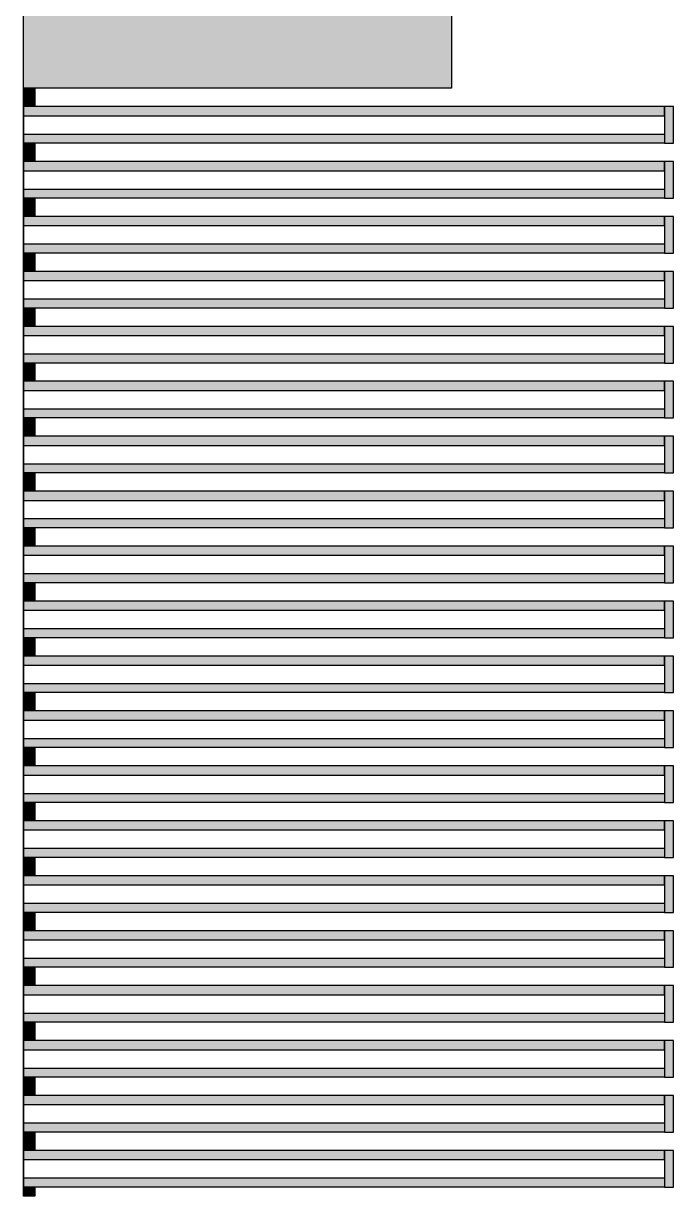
# Model space of a CAD drawing. Extents: x -200 to 7200, y -200 to 2100.
# Drawn here: x 2876.5 to 3018.5, y 376.5 to 631.7 of the extents above; entities that cross this region are included whole.
import ezdxf

# ---------------------------------------------------------------- set-up
doc = ezdxf.new("R2010")
doc.units = 0
doc.header["$MEASUREMENT"] = 0
doc.layers.get('0').update_dxf_attribs({"linetype": 'CONTINUOUS'})

# ---------------------------------------------------------------- blocks, each defined once
blk = doc.blocks.new('R2C1B')
for points in [[(2876.5, 617.5), (2876.5, 637.5), (2970, 637.5), (2970, 617.5), (2876.5, 617.5)], [(2876.5, 615.5), (2876.5, 617.5), (2879, 617.5), (2879, 615.5), (2876.5, 615.5)], [(2876.5, 613.5), (2876.5, 615.5), (2879, 615.5), (2879, 613.5), (2876.5, 613.5)], [(2876.5, 611.5), (3016.5, 611.5), (3016.5, 613.5), (2876.5, 613.5), (2876.5, 611.5)], [(2876.5, 609.5), (2876.5, 613.5), (2876.5, 613.5), (2876.5, 609.5), (2876.5, 609.5)], [(3016.5, 605.5), (3018.5, 605.5), (3018.5, 613.5), (3016.5, 613.5), (3016.5, 605.5)], [(2876.5, 605.5), (2876.5, 609.5), (2876.5, 609.5), (2876.5, 605.5), (2876.5, 605.5)], [(2876.5, 607.5), (3016.5, 607.5), (3016.5, 605.5), (2876.5, 605.5), (2876.5, 607.5)], [(2876.5, 603.5), (2876.5, 605.5), (2879, 605.5), (2879, 603.5), (2876.5, 603.5)], [(2876.5, 601.5), (2876.5, 603.5), (2879, 603.5), (2879, 601.5), (2876.5, 601.5)], [(2876.5, 599.5), (3016.5, 599.5), (3016.5, 601.5), (2876.5, 601.5), (2876.5, 599.5)], [(2876.5, 597.5), (2876.5, 601.5), (2876.5, 601.5), (2876.5, 597.5), (2876.5, 597.5)], [(3016.5, 593.5), (3018.5, 593.5), (3018.5, 601.5), (3016.5, 601.5), (3016.5, 593.5)], [(2876.5, 593.5), (2876.5, 597.5), (2876.5, 597.5), (2876.5, 593.5), (2876.5, 593.5)], [(2876.5, 595.5), (3016.5, 595.5), (3016.5, 593.5), (2876.5, 593.5), (2876.5, 595.5)], [(2876.5, 591.5), (2876.5, 593.5), (2879, 593.5), (2879, 591.5), (2876.5, 591.5)], [(2876.5, 589.5), (2876.5, 591.5), (2879, 591.5), (2879, 589.5), (2876.5, 589.5)], [(2876.5, 587.5), (3016.5, 587.5), (3016.5, 589.5), (2876.5, 589.5), (2876.5, 587.5)], [(2876.5, 585.5), (2876.5, 589.5), (2876.5, 589.5), (2876.5, 585.5), (2876.5, 585.5)], [(3016.5, 581.5), (3018.5, 581.5), (3018.5, 589.5), (3016.5, 589.5), (3016.5, 581.5)], [(2876.5, 581.5), (2876.5, 585.5), (2876.5, 585.5), (2876.5, 581.5), (2876.5, 581.5)], [(2876.5, 583.5), (3016.5, 583.5), (3016.5, 581.5), (2876.5, 581.5), (2876.5, 583.5)], [(2876.5, 579.5), (2876.5, 581.5), (2879, 581.5), (2879, 579.5), (2876.5, 579.5)], [(2876.5, 577.5), (2876.5, 579.5), (2879, 579.5), (2879, 577.5), (2876.5, 577.5)], [(2876.5, 575.5), (3016.5, 575.5), (3016.5, 577.5), (2876.5, 577.5), (2876.5, 575.5)], [(2876.5, 573.5), (2876.5, 577.5), (2876.5, 577.5), (2876.5, 573.5), (2876.5, 573.5)], [(3016.5, 569.5), (3018.5, 569.5), (3018.5, 577.5), (3016.5, 577.5), (3016.5, 569.5)], [(2876.5, 569.5), (2876.5, 573.5), (2876.5, 573.5), (2876.5, 569.5), (2876.5, 569.5)], [(2876.5, 571.5), (3016.5, 571.5), (3016.5, 569.5), (2876.5, 569.5), (2876.5, 571.5)], [(2876.5, 567.5), (2876.5, 569.5), (2879, 569.5), (2879, 567.5), (2876.5, 567.5)], [(2876.5, 565.5), (2876.5, 567.5), (2879, 567.5), (2879, 565.5), (2876.5, 565.5)], [(2876.5, 563.5), (3016.5, 563.5), (3016.5, 565.5), (2876.5, 565.5), (2876.5, 563.5)], [(2876.5, 561.5), (2876.5, 565.5), (2876.5, 565.5), (2876.5, 561.5), (2876.5, 561.5)], [(3016.5, 557.5), (3018.5, 557.5), (3018.5, 565.5), (3016.5, 565.5), (3016.5, 557.5)], [(2876.5, 557.5), (2876.5, 561.5), (2876.5, 561.5), (2876.5, 557.5), (2876.5, 557.5)], [(2876.5, 559.5), (3016.5, 559.5), (3016.5, 557.5), (2876.5, 557.5), (2876.5, 559.5)], [(2876.5, 555.5), (2876.5, 557.5), (2879, 557.5), (2879, 555.5), (2876.5, 555.5)], [(2876.5, 553.5), (2876.5, 555.5), (2879, 555.5), (2879, 553.5), (2876.5, 553.5)], [(2876.5, 551.5), (3016.5, 551.5), (3016.5, 553.5), (2876.5, 553.5), (2876.5, 551.5)], [(2876.5, 549.5), (2876.5, 553.5), (2876.5, 553.5), (2876.5, 549.5), (2876.5, 549.5)], [(3016.5, 545.5), (3018.5, 545.5), (3018.5, 553.5), (3016.5, 553.5), (3016.5, 545.5)], [(2876.5, 545.5), (2876.5, 549.5), (2876.5, 549.5), (2876.5, 545.5), (2876.5, 545.5)], [(2876.5, 547.5), (3016.5, 547.5), (3016.5, 545.5), (2876.5, 545.5), (2876.5, 547.5)], [(2876.5, 543.5), (2876.5, 545.5), (2879, 545.5), (2879, 543.5), (2876.5, 543.5)], [(2876.5, 541.5), (2876.5, 543.5), (2879, 543.5), (2879, 541.5), (2876.5, 541.5)], [(2876.5, 539.5), (3016.5, 539.5), (3016.5, 541.5), (2876.5, 541.5), (2876.5, 539.5)], [(2876.5, 537.5), (2876.5, 541.5), (2876.5, 541.5), (2876.5, 537.5), (2876.5, 537.5)], [(3016.5, 533.5), (3018.5, 533.5), (3018.5, 541.5), (3016.5, 541.5), (3016.5, 533.5)], [(2876.5, 533.5), (2876.5, 537.5), (2876.5, 537.5), (2876.5, 533.5), (2876.5, 533.5)], [(2876.5, 535.5), (3016.5, 535.5), (3016.5, 533.5), (2876.5, 533.5), (2876.5, 535.5)], [(2876.5, 531.5), (2876.5, 533.5), (2879, 533.5), (2879, 531.5), (2876.5, 531.5)], [(2876.5, 529.5), (2876.5, 531.5), (2879, 531.5), (2879, 529.5), (2876.5, 529.5)], [(2876.5, 527.5), (3016.5, 527.5), (3016.5, 529.5), (2876.5, 529.5), (2876.5, 527.5)], [(2876.5, 525.5), (2876.5, 529.5), (2876.5, 529.5), (2876.5, 525.5), (2876.5, 525.5)], [(3016.5, 521.5), (3018.5, 521.5), (3018.5, 529.5), (3016.5, 529.5), (3016.5, 521.5)], [(2876.5, 521.5), (2876.5, 525.5), (2876.5, 525.5), (2876.5, 521.5), (2876.5, 521.5)], [(2876.5, 523.5), (3016.5, 523.5), (3016.5, 521.5), (2876.5, 521.5), (2876.5, 523.5)], [(2876.5, 519.5), (2876.5, 521.5), (2879, 521.5), (2879, 519.5), (2876.5, 519.5)], [(2876.5, 517.5), (2876.5, 519.5), (2879, 519.5), (2879, 517.5), (2876.5, 517.5)], [(2876.5, 515.5), (3016.5, 515.5), (3016.5, 517.5), (2876.5, 517.5), (2876.5, 515.5)], [(2876.5, 513.5), (2876.5, 517.5), (2876.5, 517.5), (2876.5, 513.5), (2876.5, 513.5)], [(3016.5, 509.5), (3018.5, 509.5), (3018.5, 517.5), (3016.5, 517.5), (3016.5, 509.5)], [(2876.5, 509.5), (2876.5, 513.5), (2876.5, 513.5), (2876.5, 509.5), (2876.5, 509.5)], [(2876.5, 511.5), (3016.5, 511.5), (3016.5, 509.5), (2876.5, 509.5), (2876.5, 511.5)], [(2876.5, 507.5), (2876.5, 509.5), (2879, 509.5), (2879, 507.5), (2876.5, 507.5)], [(2876.5, 505.5), (2876.5, 507.5), (2879, 507.5), (2879, 505.5), (2876.5, 505.5)], [(2876.5, 503.5), (3016.5, 503.5), (3016.5, 505.5), (2876.5, 505.5), (2876.5, 503.5)], [(2876.5, 501.5), (2876.5, 505.5), (2876.5, 505.5), (2876.5, 501.5), (2876.5, 501.5)], [(3016.5, 497.5), (3018.5, 497.5), (3018.5, 505.5), (3016.5, 505.5), (3016.5, 497.5)], [(2876.5, 497.5), (2876.5, 501.5), (2876.5, 501.5), (2876.5, 497.5), (2876.5, 497.5)], [(2876.5, 499.5), (3016.5, 499.5), (3016.5, 497.5), (2876.5, 497.5), (2876.5, 499.5)], [(2876.5, 495.5), (2876.5, 497.5), (2879, 497.5), (2879, 495.5), (2876.5, 495.5)], [(2876.5, 493.5), (2876.5, 495.5), (2879, 495.5), (2879, 493.5), (2876.5, 493.5)], [(2876.5, 491.5), (3016.5, 491.5), (3016.5, 493.5), (2876.5, 493.5), (2876.5, 491.5)], [(2876.5, 489.5), (2876.5, 493.5), (2876.5, 493.5), (2876.5, 489.5), (2876.5, 489.5)], [(3016.5, 485.5), (3018.5, 485.5), (3018.5, 493.5), (3016.5, 493.5), (3016.5, 485.5)], [(2876.5, 485.5), (2876.5, 489.5), (2876.5, 489.5), (2876.5, 485.5), (2876.5, 485.5)], [(2876.5, 487.5), (3016.5, 487.5), (3016.5, 485.5), (2876.5, 485.5), (2876.5, 487.5)], [(2876.5, 483.5), (2876.5, 485.5), (2879, 485.5), (2879, 483.5), (2876.5, 483.5)], [(2876.5, 481.5), (2876.5, 483.5), (2879, 483.5), (2879, 481.5), (2876.5, 481.5)], [(2876.5, 479.5), (3016.5, 479.5), (3016.5, 481.5), (2876.5, 481.5), (2876.5, 479.5)], [(2876.5, 477.5), (2876.5, 481.5), (2876.5, 481.5), (2876.5, 477.5), (2876.5, 477.5)], [(3016.5, 473.5), (3018.5, 473.5), (3018.5, 481.5), (3016.5, 481.5), (3016.5, 473.5)], [(2876.5, 473.5), (2876.5, 477.5), (2876.5, 477.5), (2876.5, 473.5), (2876.5, 473.5)], [(2876.5, 475.5), (3016.5, 475.5), (3016.5, 473.5), (2876.5, 473.5), (2876.5, 475.5)], [(2876.5, 471.5), (2876.5, 473.5), (2879, 473.5), (2879, 471.5), (2876.5, 471.5)], [(2876.5, 469.5), (2876.5, 471.5), (2879, 471.5), (2879, 469.5), (2876.5, 469.5)], [(2876.5, 467.5), (3016.5, 467.5), (3016.5, 469.5), (2876.5, 469.5), (2876.5, 467.5)], [(2876.5, 465.5), (2876.5, 469.5), (2876.5, 469.5), (2876.5, 465.5), (2876.5, 465.5)], [(3016.5, 461.5), (3018.5, 461.5), (3018.5, 469.5), (3016.5, 469.5), (3016.5, 461.5)], [(2876.5, 461.5), (2876.5, 465.5), (2876.5, 465.5), (2876.5, 461.5), (2876.5, 461.5)], [(2876.5, 463.5), (3016.5, 463.5), (3016.5, 461.5), (2876.5, 461.5), (2876.5, 463.5)], [(2876.5, 459.5), (2876.5, 461.5), (2879, 461.5), (2879, 459.5), (2876.5, 459.5)], [(2876.5, 457.5), (2876.5, 459.5), (2879, 459.5), (2879, 457.5), (2876.5, 457.5)], [(2876.5, 455.5), (3016.5, 455.5), (3016.5, 457.5), (2876.5, 457.5), (2876.5, 455.5)], [(2876.5, 453.5), (2876.5, 457.5), (2876.5, 457.5), (2876.5, 453.5), (2876.5, 453.5)], [(3016.5, 449.5), (3018.5, 449.5), (3018.5, 457.5), (3016.5, 457.5), (3016.5, 449.5)], [(2876.5, 449.5), (2876.5, 453.5), (2876.5, 453.5), (2876.5, 449.5), (2876.5, 449.5)], [(2876.5, 451.5), (3016.5, 451.5), (3016.5, 449.5), (2876.5, 449.5), (2876.5, 451.5)], [(2876.5, 447.5), (2876.5, 449.5), (2879, 449.5), (2879, 447.5), (2876.5, 447.5)], [(2876.5, 445.5), (2876.5, 447.5), (2879, 447.5), (2879, 445.5), (2876.5, 445.5)], [(2876.5, 443.5), (3016.5, 443.5), (3016.5, 445.5), (2876.5, 445.5), (2876.5, 443.5)], [(2876.5, 441.5), (2876.5, 445.5), (2876.5, 445.5), (2876.5, 441.5), (2876.5, 441.5)], [(3016.5, 437.5), (3018.5, 437.5), (3018.5, 445.5), (3016.5, 445.5), (3016.5, 437.5)], [(2876.5, 437.5), (2876.5, 441.5), (2876.5, 441.5), (2876.5, 437.5), (2876.5, 437.5)], [(2876.5, 439.5), (3016.5, 439.5), (3016.5, 437.5), (2876.5, 437.5), (2876.5, 439.5)], [(2876.5, 435.5), (2876.5, 437.5), (2879, 437.5), (2879, 435.5), (2876.5, 435.5)], [(2876.5, 433.5), (2876.5, 435.5), (2879, 435.5), (2879, 433.5), (2876.5, 433.5)], [(2876.5, 431.5), (3016.5, 431.5), (3016.5, 433.5), (2876.5, 433.5), (2876.5, 431.5)], [(2876.5, 429.5), (2876.5, 433.5), (2876.5, 433.5), (2876.5, 429.5), (2876.5, 429.5)], [(3016.5, 425.5), (3018.5, 425.5), (3018.5, 433.5), (3016.5, 433.5), (3016.5, 425.5)], [(2876.5, 425.5), (2876.5, 429.5), (2876.5, 429.5), (2876.5, 425.5), (2876.5, 425.5)], [(2876.5, 427.5), (3016.5, 427.5), (3016.5, 425.5), (2876.5, 425.5), (2876.5, 427.5)], [(2876.5, 423.5), (2876.5, 425.5), (2879, 425.5), (2879, 423.5), (2876.5, 423.5)], [(2876.5, 421.5), (2876.5, 423.5), (2879, 423.5), (2879, 421.5), (2876.5, 421.5)], [(2876.5, 419.5), (3016.5, 419.5), (3016.5, 421.5), (2876.5, 421.5), (2876.5, 419.5)], [(2876.5, 417.5), (2876.5, 421.5), (2876.5, 421.5), (2876.5, 417.5), (2876.5, 417.5)], [(3016.5, 413.5), (3018.5, 413.5), (3018.5, 421.5), (3016.5, 421.5), (3016.5, 413.5)], [(2876.5, 413.5), (2876.5, 417.5), (2876.5, 417.5), (2876.5, 413.5), (2876.5, 413.5)], [(2876.5, 415.5), (3016.5, 415.5), (3016.5, 413.5), (2876.5, 413.5), (2876.5, 415.5)], [(2876.5, 411.5), (2876.5, 413.5), (2879, 413.5), (2879, 411.5), (2876.5, 411.5)], [(2876.5, 409.5), (2876.5, 411.5), (2879, 411.5), (2879, 409.5), (2876.5, 409.5)], [(2876.5, 407.5), (3016.5, 407.5), (3016.5, 409.5), (2876.5, 409.5), (2876.5, 407.5)], [(2876.5, 405.5), (2876.5, 409.5), (2876.5, 409.5), (2876.5, 405.5), (2876.5, 405.5)], [(3016.5, 401.5), (3018.5, 401.5), (3018.5, 409.5), (3016.5, 409.5), (3016.5, 401.5)], [(2876.5, 401.5), (2876.5, 405.5), (2876.5, 405.5), (2876.5, 401.5), (2876.5, 401.5)], [(2876.5, 403.5), (3016.5, 403.5), (3016.5, 401.5), (2876.5, 401.5), (2876.5, 403.5)], [(2876.5, 399.5), (2876.5, 401.5), (2879, 401.5), (2879, 399.5), (2876.5, 399.5)], [(2876.5, 397.5), (2876.5, 399.5), (2879, 399.5), (2879, 397.5), (2876.5, 397.5)], [(2876.5, 395.5), (3016.5, 395.5), (3016.5, 397.5), (2876.5, 397.5), (2876.5, 395.5)], [(2876.5, 393.5), (2876.5, 397.5), (2876.5, 397.5), (2876.5, 393.5), (2876.5, 393.5)], [(3016.5, 389.5), (3018.5, 389.5), (3018.5, 397.5), (3016.5, 397.5), (3016.5, 389.5)], [(2876.5, 389.5), (2876.5, 393.5), (2876.5, 393.5), (2876.5, 389.5), (2876.5, 389.5)], [(2876.5, 391.5), (3016.5, 391.5), (3016.5, 389.5), (2876.5, 389.5), (2876.5, 391.5)], [(2876.5, 387.5), (2876.5, 389.5), (2879, 389.5), (2879, 387.5), (2876.5, 387.5)], [(2876.5, 385.5), (2876.5, 387.5), (2879, 387.5), (2879, 385.5), (2876.5, 385.5)], [(2876.5, 383.5), (3016.5, 383.5), (3016.5, 385.5), (2876.5, 385.5), (2876.5, 383.5)], [(2876.5, 381.5), (2876.5, 385.5), (2876.5, 385.5), (2876.5, 381.5), (2876.5, 381.5)], [(3016.5, 377.5), (3018.5, 377.5), (3018.5, 385.5), (3016.5, 385.5), (3016.5, 377.5)], [(2876.5, 377.5), (2876.5, 381.5), (2876.5, 381.5), (2876.5, 377.5), (2876.5, 377.5)], [(2876.5, 379.5), (3016.5, 379.5), (3016.5, 377.5), (2876.5, 377.5), (2876.5, 379.5)], [(2876.5, 375.5), (2876.5, 377.5), (2879, 377.5), (2879, 375.5), (2876.5, 375.5)]]:
    blk.add_lwpolyline(points)
for points in [[(2876.5, 617.5), (2876.5, 637.5), (2970, 617.5), (2970, 637.5)], [(2876.5, 615.5), (2876.5, 617.5), (2879, 615.5), (2879, 617.5)], [(2876.5, 613.5), (2876.5, 615.5), (2879, 613.5), (2879, 615.5)], [(2876.5, 611.5), (3016.5, 611.5), (2876.5, 613.5), (3016.5, 613.5)], [(2876.5, 609.5), (2876.5, 613.5), (2876.5, 609.5), (2876.5, 613.5)], [(3016.5, 605.5), (3018.5, 605.5), (3016.5, 613.5), (3018.5, 613.5)], [(2876.5, 605.5), (2876.5, 609.5), (2876.5, 605.5), (2876.5, 609.5)], [(2876.5, 607.5), (3016.5, 607.5), (2876.5, 605.5), (3016.5, 605.5)], [(2876.5, 603.5), (2876.5, 605.5), (2879, 603.5), (2879, 605.5)], [(2876.5, 601.5), (2876.5, 603.5), (2879, 601.5), (2879, 603.5)], [(2876.5, 599.5), (3016.5, 599.5), (2876.5, 601.5), (3016.5, 601.5)], [(2876.5, 597.5), (2876.5, 601.5), (2876.5, 597.5), (2876.5, 601.5)], [(3016.5, 593.5), (3018.5, 593.5), (3016.5, 601.5), (3018.5, 601.5)], [(2876.5, 593.5), (2876.5, 597.5), (2876.5, 593.5), (2876.5, 597.5)], [(2876.5, 595.5), (3016.5, 595.5), (2876.5, 593.5), (3016.5, 593.5)], [(2876.5, 591.5), (2876.5, 593.5), (2879, 591.5), (2879, 593.5)], [(2876.5, 589.5), (2876.5, 591.5), (2879, 589.5), (2879, 591.5)], [(2876.5, 587.5), (3016.5, 587.5), (2876.5, 589.5), (3016.5, 589.5)], [(2876.5, 585.5), (2876.5, 589.5), (2876.5, 585.5), (2876.5, 589.5)], [(3016.5, 581.5), (3018.5, 581.5), (3016.5, 589.5), (3018.5, 589.5)], [(2876.5, 581.5), (2876.5, 585.5), (2876.5, 581.5), (2876.5, 585.5)], [(2876.5, 583.5), (3016.5, 583.5), (2876.5, 581.5), (3016.5, 581.5)], [(2876.5, 579.5), (2876.5, 581.5), (2879, 579.5), (2879, 581.5)], [(2876.5, 577.5), (2876.5, 579.5), (2879, 577.5), (2879, 579.5)], [(2876.5, 575.5), (3016.5, 575.5), (2876.5, 577.5), (3016.5, 577.5)], [(2876.5, 573.5), (2876.5, 577.5), (2876.5, 573.5), (2876.5, 577.5)], [(3016.5, 569.5), (3018.5, 569.5), (3016.5, 577.5), (3018.5, 577.5)], [(2876.5, 569.5), (2876.5, 573.5), (2876.5, 569.5), (2876.5, 573.5)], [(2876.5, 571.5), (3016.5, 571.5), (2876.5, 569.5), (3016.5, 569.5)], [(2876.5, 567.5), (2876.5, 569.5), (2879, 567.5), (2879, 569.5)], [(2876.5, 565.5), (2876.5, 567.5), (2879, 565.5), (2879, 567.5)], [(2876.5, 563.5), (3016.5, 563.5), (2876.5, 565.5), (3016.5, 565.5)], [(2876.5, 561.5), (2876.5, 565.5), (2876.5, 561.5), (2876.5, 565.5)], [(3016.5, 557.5), (3018.5, 557.5), (3016.5, 565.5), (3018.5, 565.5)], [(2876.5, 557.5), (2876.5, 561.5), (2876.5, 557.5), (2876.5, 561.5)], [(2876.5, 559.5), (3016.5, 559.5), (2876.5, 557.5), (3016.5, 557.5)], [(2876.5, 555.5), (2876.5, 557.5), (2879, 555.5), (2879, 557.5)], [(2876.5, 553.5), (2876.5, 555.5), (2879, 553.5), (2879, 555.5)], [(2876.5, 551.5), (3016.5, 551.5), (2876.5, 553.5), (3016.5, 553.5)], [(2876.5, 549.5), (2876.5, 553.5), (2876.5, 549.5), (2876.5, 553.5)], [(3016.5, 545.5), (3018.5, 545.5), (3016.5, 553.5), (3018.5, 553.5)], [(2876.5, 545.5), (2876.5, 549.5), (2876.5, 545.5), (2876.5, 549.5)], [(2876.5, 547.5), (3016.5, 547.5), (2876.5, 545.5), (3016.5, 545.5)], [(2876.5, 543.5), (2876.5, 545.5), (2879, 543.5), (2879, 545.5)], [(2876.5, 541.5), (2876.5, 543.5), (2879, 541.5), (2879, 543.5)], [(2876.5, 539.5), (3016.5, 539.5), (2876.5, 541.5), (3016.5, 541.5)], [(2876.5, 537.5), (2876.5, 541.5), (2876.5, 537.5), (2876.5, 541.5)], [(3016.5, 533.5), (3018.5, 533.5), (3016.5, 541.5), (3018.5, 541.5)], [(2876.5, 533.5), (2876.5, 537.5), (2876.5, 533.5), (2876.5, 537.5)], [(2876.5, 535.5), (3016.5, 535.5), (2876.5, 533.5), (3016.5, 533.5)], [(2876.5, 531.5), (2876.5, 533.5), (2879, 531.5), (2879, 533.5)], [(2876.5, 529.5), (2876.5, 531.5), (2879, 529.5), (2879, 531.5)], [(2876.5, 527.5), (3016.5, 527.5), (2876.5, 529.5), (3016.5, 529.5)], [(2876.5, 525.5), (2876.5, 529.5), (2876.5, 525.5), (2876.5, 529.5)], [(3016.5, 521.5), (3018.5, 521.5), (3016.5, 529.5), (3018.5, 529.5)], [(2876.5, 521.5), (2876.5, 525.5), (2876.5, 521.5), (2876.5, 525.5)], [(2876.5, 523.5), (3016.5, 523.5), (2876.5, 521.5), (3016.5, 521.5)], [(2876.5, 519.5), (2876.5, 521.5), (2879, 519.5), (2879, 521.5)], [(2876.5, 517.5), (2876.5, 519.5), (2879, 517.5), (2879, 519.5)], [(2876.5, 515.5), (3016.5, 515.5), (2876.5, 517.5), (3016.5, 517.5)], [(2876.5, 513.5), (2876.5, 517.5), (2876.5, 513.5), (2876.5, 517.5)], [(3016.5, 509.5), (3018.5, 509.5), (3016.5, 517.5), (3018.5, 517.5)], [(2876.5, 509.5), (2876.5, 513.5), (2876.5, 509.5), (2876.5, 513.5)], [(2876.5, 511.5), (3016.5, 511.5), (2876.5, 509.5), (3016.5, 509.5)], [(2876.5, 507.5), (2876.5, 509.5), (2879, 507.5), (2879, 509.5)], [(2876.5, 505.5), (2876.5, 507.5), (2879, 505.5), (2879, 507.5)], [(2876.5, 503.5), (3016.5, 503.5), (2876.5, 505.5), (3016.5, 505.5)], [(2876.5, 501.5), (2876.5, 505.5), (2876.5, 501.5), (2876.5, 505.5)], [(3016.5, 497.5), (3018.5, 497.5), (3016.5, 505.5), (3018.5, 505.5)], [(2876.5, 497.5), (2876.5, 501.5), (2876.5, 497.5), (2876.5, 501.5)], [(2876.5, 499.5), (3016.5, 499.5), (2876.5, 497.5), (3016.5, 497.5)], [(2876.5, 495.5), (2876.5, 497.5), (2879, 495.5), (2879, 497.5)], [(2876.5, 493.5), (2876.5, 495.5), (2879, 493.5), (2879, 495.5)], [(2876.5, 491.5), (3016.5, 491.5), (2876.5, 493.5), (3016.5, 493.5)], [(2876.5, 489.5), (2876.5, 493.5), (2876.5, 489.5), (2876.5, 493.5)], [(3016.5, 485.5), (3018.5, 485.5), (3016.5, 493.5), (3018.5, 493.5)], [(2876.5, 485.5), (2876.5, 489.5), (2876.5, 485.5), (2876.5, 489.5)], [(2876.5, 487.5), (3016.5, 487.5), (2876.5, 485.5), (3016.5, 485.5)], [(2876.5, 483.5), (2876.5, 485.5), (2879, 483.5), (2879, 485.5)], [(2876.5, 481.5), (2876.5, 483.5), (2879, 481.5), (2879, 483.5)], [(2876.5, 479.5), (3016.5, 479.5), (2876.5, 481.5), (3016.5, 481.5)], [(2876.5, 477.5), (2876.5, 481.5), (2876.5, 477.5), (2876.5, 481.5)], [(3016.5, 473.5), (3018.5, 473.5), (3016.5, 481.5), (3018.5, 481.5)], [(2876.5, 473.5), (2876.5, 477.5), (2876.5, 473.5), (2876.5, 477.5)], [(2876.5, 475.5), (3016.5, 475.5), (2876.5, 473.5), (3016.5, 473.5)], [(2876.5, 471.5), (2876.5, 473.5), (2879, 471.5), (2879, 473.5)], [(2876.5, 469.5), (2876.5, 471.5), (2879, 469.5), (2879, 471.5)], [(2876.5, 467.5), (3016.5, 467.5), (2876.5, 469.5), (3016.5, 469.5)], [(2876.5, 465.5), (2876.5, 469.5), (2876.5, 465.5), (2876.5, 469.5)], [(3016.5, 461.5), (3018.5, 461.5), (3016.5, 469.5), (3018.5, 469.5)], [(2876.5, 461.5), (2876.5, 465.5), (2876.5, 461.5), (2876.5, 465.5)], [(2876.5, 463.5), (3016.5, 463.5), (2876.5, 461.5), (3016.5, 461.5)], [(2876.5, 459.5), (2876.5, 461.5), (2879, 459.5), (2879, 461.5)], [(2876.5, 457.5), (2876.5, 459.5), (2879, 457.5), (2879, 459.5)], [(2876.5, 455.5), (3016.5, 455.5), (2876.5, 457.5), (3016.5, 457.5)], [(2876.5, 453.5), (2876.5, 457.5), (2876.5, 453.5), (2876.5, 457.5)], [(3016.5, 449.5), (3018.5, 449.5), (3016.5, 457.5), (3018.5, 457.5)], [(2876.5, 449.5), (2876.5, 453.5), (2876.5, 449.5), (2876.5, 453.5)], [(2876.5, 451.5), (3016.5, 451.5), (2876.5, 449.5), (3016.5, 449.5)], [(2876.5, 447.5), (2876.5, 449.5), (2879, 447.5), (2879, 449.5)], [(2876.5, 445.5), (2876.5, 447.5), (2879, 445.5), (2879, 447.5)], [(2876.5, 443.5), (3016.5, 443.5), (2876.5, 445.5), (3016.5, 445.5)], [(2876.5, 441.5), (2876.5, 445.5), (2876.5, 441.5), (2876.5, 445.5)], [(3016.5, 437.5), (3018.5, 437.5), (3016.5, 445.5), (3018.5, 445.5)], [(2876.5, 437.5), (2876.5, 441.5), (2876.5, 437.5), (2876.5, 441.5)], [(2876.5, 439.5), (3016.5, 439.5), (2876.5, 437.5), (3016.5, 437.5)], [(2876.5, 435.5), (2876.5, 437.5), (2879, 435.5), (2879, 437.5)], [(2876.5, 433.5), (2876.5, 435.5), (2879, 433.5), (2879, 435.5)], [(2876.5, 431.5), (3016.5, 431.5), (2876.5, 433.5), (3016.5, 433.5)], [(2876.5, 429.5), (2876.5, 433.5), (2876.5, 429.5), (2876.5, 433.5)], [(3016.5, 425.5), (3018.5, 425.5), (3016.5, 433.5), (3018.5, 433.5)], [(2876.5, 425.5), (2876.5, 429.5), (2876.5, 425.5), (2876.5, 429.5)], [(2876.5, 427.5), (3016.5, 427.5), (2876.5, 425.5), (3016.5, 425.5)], [(2876.5, 423.5), (2876.5, 425.5), (2879, 423.5), (2879, 425.5)], [(2876.5, 421.5), (2876.5, 423.5), (2879, 421.5), (2879, 423.5)], [(2876.5, 419.5), (3016.5, 419.5), (2876.5, 421.5), (3016.5, 421.5)], [(2876.5, 417.5), (2876.5, 421.5), (2876.5, 417.5), (2876.5, 421.5)], [(3016.5, 413.5), (3018.5, 413.5), (3016.5, 421.5), (3018.5, 421.5)], [(2876.5, 413.5), (2876.5, 417.5), (2876.5, 413.5), (2876.5, 417.5)], [(2876.5, 415.5), (3016.5, 415.5), (2876.5, 413.5), (3016.5, 413.5)], [(2876.5, 411.5), (2876.5, 413.5), (2879, 411.5), (2879, 413.5)], [(2876.5, 409.5), (2876.5, 411.5), (2879, 409.5), (2879, 411.5)], [(2876.5, 407.5), (3016.5, 407.5), (2876.5, 409.5), (3016.5, 409.5)], [(2876.5, 405.5), (2876.5, 409.5), (2876.5, 405.5), (2876.5, 409.5)], [(3016.5, 401.5), (3018.5, 401.5), (3016.5, 409.5), (3018.5, 409.5)], [(2876.5, 401.5), (2876.5, 405.5), (2876.5, 401.5), (2876.5, 405.5)], [(2876.5, 403.5), (3016.5, 403.5), (2876.5, 401.5), (3016.5, 401.5)], [(2876.5, 399.5), (2876.5, 401.5), (2879, 399.5), (2879, 401.5)], [(2876.5, 397.5), (2876.5, 399.5), (2879, 397.5), (2879, 399.5)], [(2876.5, 395.5), (3016.5, 395.5), (2876.5, 397.5), (3016.5, 397.5)], [(2876.5, 393.5), (2876.5, 397.5), (2876.5, 393.5), (2876.5, 397.5)], [(3016.5, 389.5), (3018.5, 389.5), (3016.5, 397.5), (3018.5, 397.5)], [(2876.5, 389.5), (2876.5, 393.5), (2876.5, 389.5), (2876.5, 393.5)], [(2876.5, 391.5), (3016.5, 391.5), (2876.5, 389.5), (3016.5, 389.5)], [(2876.5, 387.5), (2876.5, 389.5), (2879, 387.5), (2879, 389.5)], [(2876.5, 385.5), (2876.5, 387.5), (2879, 385.5), (2879, 387.5)], [(2876.5, 383.5), (3016.5, 383.5), (2876.5, 385.5), (3016.5, 385.5)], [(2876.5, 381.5), (2876.5, 385.5), (2876.5, 381.5), (2876.5, 385.5)], [(3016.5, 377.5), (3018.5, 377.5), (3016.5, 385.5), (3018.5, 385.5)], [(2876.5, 377.5), (2876.5, 381.5), (2876.5, 377.5), (2876.5, 381.5)], [(2876.5, 379.5), (3016.5, 379.5), (2876.5, 377.5), (3016.5, 377.5)], [(2876.5, 375.5), (2876.5, 377.5), (2879, 375.5), (2879, 377.5)]]:
    blk.add_solid(points)

msp = doc.modelspace()

# ---------------------------------------------------------------- block references
msp.add_blockref('R2C1B', (0, 0))

doc.saveas('drawing.dxf')
